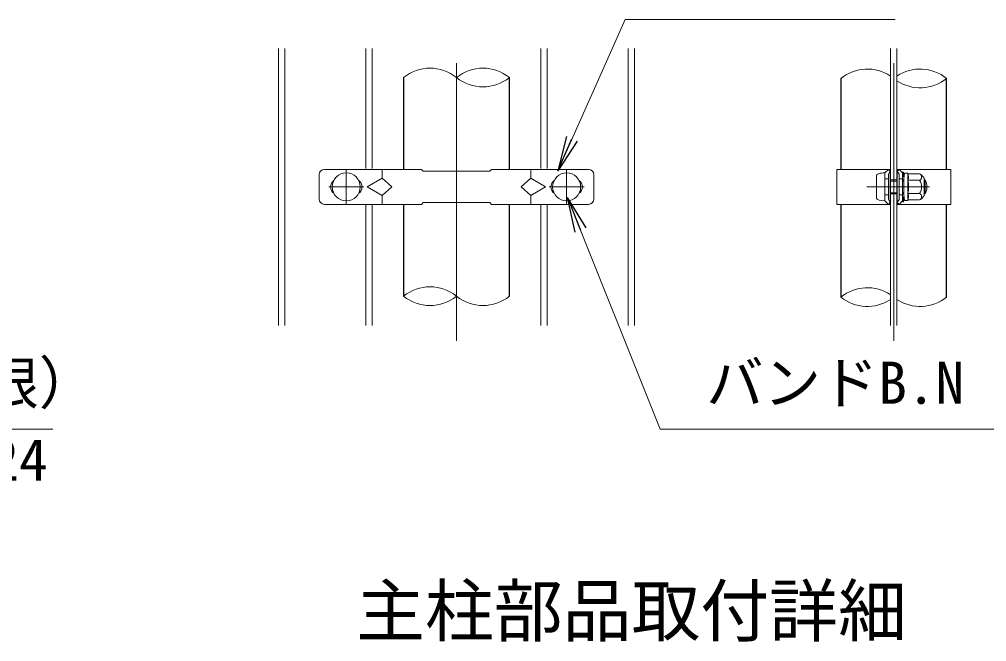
# Model space of a CAD drawing. Units: millimetres, scale not verified. Extents: x -8400 to 8400, y -5940 to 5940.
# Drawn here: x 5066 to 7278, y 390 to 1813 of the extents above; entities that cross this region are included whole.
import ezdxf
from ezdxf.enums import TextEntityAlignment as Align

# ---------------------------------------------------------------- set-up
doc = ezdxf.new("R2010")
doc.units = ezdxf.units.MM
doc.header["$LTSCALE"] = 20
doc.linetypes.add('USER1', pattern=[50.8, 31.75, -6.35, 6.35, -6.35])
for name, color, linetype, lineweight in [('0-0_D-STR-TXT', 7, 'Continuous', 13), ('0-1_D-BMK', 2, 'USER1', 13), ('0-2_D-STR1', 1, 'Continuous', 25), ('0-3_D-STR3', 3, 'Continuous', 13), ('0-4_D-STR-DIM', 7, 'Continuous', 13), ('0-7_D-TTL-TXT', 7, 'Continuous', 25), ('0-D_D-STR2', 7, 'Continuous', 13)]:
    doc.layers.add(name, color=color, linetype=linetype, lineweight=lineweight)
doc.layers.add('0-5_0', color=7, linetype='Continuous')
doc.styles.add('ＭＳ ゴシック', font='')
doc.styles.get('ＭＳ ゴシック').set_extended_font_data('MS Gothic')

# ---------------------------------------------------------------- blocks, each defined once
blk = doc.blocks.new('_Open')
at = {"layer": '0-5_0'}
blk.add_line((-20, 3.333), (0, 0), dxfattribs=at)
blk.add_lwpolyline([(-20, -3.333), (0, 0), (-20, 0)], dxfattribs=at)

msp = doc.modelspace()

# ---------------------------------------------------------------- linework, layer by layer
at = {"layer": '0-0_D-STR-TXT'}
for points in [[(7069.5, 1812.64), (6451.92, 1812.64), (6298.36, 1467.98)], [(5142.96, 875.75), (4021.83, 875.75), (3811.18, 1403.07)], [(7652.78, 875.75), (6531.64, 875.75), (6321, 1403.07)]]:
    msp.add_lwpolyline(points, dxfattribs=at)
at = {"layer": '0-1_D-BMK'}
for p, q in [((6065.99, 1077.32), (6065.99, 1781.81)), ((7066, 1077.32), (7066, 1781.81)), ((5813.99, 1389.56), (5813.99, 1469.56)), ((6317.99, 1389.56), (6317.99, 1469.56)), ((5773.99, 1429.56), (5853.99, 1429.56)), ((6277.99, 1429.56), (6357.99, 1429.56)), ((7004.66, 1429.56), (7147.62, 1429.56))]:
    msp.add_line(p, q, dxfattribs=at)
at = {"layer": '0-2_D-STR1'}
for p, q in [((5944.99, 1679.56), (5944.99, 1469.56)), ((6186.99, 1469.56), (6186.99, 1679.56)), ((6945, 1677.56), (6945, 1469.56)), ((7187, 1469.56), (7187, 1677.56)), ((5945.21, 1389.56), (5945.21, 1179.56)), ((6186.99, 1179.56), (6186.99, 1389.56)), ((6945, 1389.56), (6945, 1177.56)), ((7187, 1177.56), (7187, 1389.56))]:
    msp.add_line(p, q, dxfattribs=at)
at = {"layer": '0-3_D-STR3'}
for p, q in [((5763.99, 1469.56), (5985.99, 1469.56)), ((5895.99, 1469.56), (5895.99, 1449.56)), ((5989.99, 1465.56), (5985.99, 1469.56)), ((5989.99, 1465.56), (6141.99, 1465.56)), ((6141.99, 1465.56), (6145.99, 1469.56)), ((6145.99, 1469.56), (6367.99, 1469.56)), ((6235.99, 1469.56), (6235.99, 1449.56)), ((6935.8, 1469.56), (7058.8, 1469.56)), ((6935.8, 1469.56), (6935.8, 1389.56)), ((7053.94, 1469.56), (7045.94, 1461.56)), ((7045.94, 1397.56), (7045.94, 1461.56)), ((7045.94, 1461.56), (7045.94, 1397.56)), ((7053.94, 1469.56), (7057.94, 1465.56)), ((7057.94, 1465.56), (7053.94, 1458.25)), ((7055.97, 1461.96), (7057.94, 1461.96)), ((7057.94, 1461.96), (7057.94, 1469.56)), ((7057.94, 1397.16), (7057.94, 1461.96)), ((7073.2, 1469.56), (7196.2, 1469.56)), ((7074.05, 1461.96), (7074.05, 1469.56)), ((7078.05, 1469.56), (7074.05, 1465.56)), ((7074.05, 1465.56), (7078.05, 1458.25)), ((7074.05, 1397.16), (7074.05, 1461.96)), ((7076.02, 1461.96), (7074.05, 1461.96)), ((7078.05, 1469.56), (7086.05, 1461.56)), ((7086.05, 1463.56), (7086.05, 1457.8)), ((7088.05, 1463.56), (7086.05, 1463.56)), ((7086.05, 1397.56), (7086.05, 1461.56)), ((7088.05, 1463.56), (7088.05, 1457.8)), ((7089.25, 1447.56), (7090.8, 1460.21)), ((7097.88, 1460.56), (7091.2, 1460.56)), ((7098.05, 1429.56), (7098.05, 1460.46)), ((7098.44, 1459.58), (7098.26, 1460.27)), ((7196.2, 1469.56), (7196.2, 1389.56)), ((5751.99, 1457.56), (5751.99, 1401.56)), ((5861.99, 1429.56), (5895.99, 1449.56)), ((6235.99, 1449.56), (6213.99, 1429.56)), ((6269.99, 1429.56), (6235.99, 1449.56)), ((6379.99, 1457.56), (6379.99, 1401.56)), ((7026.74, 1455.56), (7026.74, 1403.56)), ((7045.94, 1447.56), (7053.94, 1447.56)), ((7053.94, 1400.88), (7053.94, 1458.25)), ((7057.94, 1445.56), (7073.2, 1445.56)), ((7057.94, 1442.85), (7073.2, 1442.85)), ((7078.05, 1400.88), (7078.05, 1458.25)), ((7086.05, 1447.56), (7078.05, 1447.56)), ((7086.05, 1445.56), (7089.25, 1445.56)), ((7086.05, 1442.85), (7089.25, 1442.85)), ((7086.8, 1455.48), (7089.68, 1451.44)), ((7088.42, 1456.64), (7090.08, 1454.32)), ((7089.25, 1447.56), (7089.25, 1411.56)), ((7125.23, 1444.57), (7098.05, 1444.57)), ((7125.23, 1459.58), (7098.44, 1459.58)), ((7135.25, 1449.56), (7135.25, 1409.56)), ((7135.25, 1445.56), (7137.94, 1445.56)), ((7135.25, 1442.85), (7139.23, 1442.85)), ((7137.94, 1445.56), (7137.94, 1413.56)), ((5861.99, 1429.56), (5895.99, 1409.56)), ((6213.99, 1429.56), (6235.99, 1409.56)), ((6269.99, 1429.56), (6235.99, 1409.56)), ((7057.94, 1416.27), (7073.2, 1416.27)), ((7086.05, 1416.27), (7089.25, 1416.27)), ((7098.05, 1429.56), (7098.05, 1398.66)), ((7135.25, 1416.27), (7139.23, 1416.27)), ((6235.99, 1409.56), (6235.99, 1389.56)), ((7045.94, 1411.56), (7053.94, 1411.56)), ((7053.94, 1389.56), (7045.94, 1397.56)), ((7057.94, 1393.56), (7053.94, 1400.88)), ((7055.97, 1397.16), (7057.94, 1397.16)), ((7057.94, 1413.56), (7073.2, 1413.56)), ((7057.94, 1389.56), (7057.94, 1397.16)), ((7074.05, 1393.56), (7078.05, 1400.88)), ((7074.05, 1389.56), (7074.05, 1397.16)), ((7076.02, 1397.16), (7074.05, 1397.16)), ((7086.05, 1411.56), (7078.05, 1411.56)), ((7078.05, 1389.56), (7086.05, 1397.56)), ((7086.05, 1413.56), (7089.25, 1413.56)), ((7086.05, 1401.32), (7086.05, 1395.56)), ((7086.8, 1403.65), (7089.68, 1407.68)), ((7088.42, 1402.48), (7090.08, 1404.8)), ((7089.25, 1411.56), (7090.8, 1398.91)), ((7097.78, 1398.56), (7091.2, 1398.56)), ((7125.23, 1414.55), (7098.05, 1414.55)), ((7125.23, 1399.54), (7098.44, 1399.54)), ((7135.25, 1413.56), (7137.94, 1413.56)), ((5763.99, 1389.56), (5985.99, 1389.56)), ((5989.99, 1393.56), (5985.99, 1389.56)), ((5989.99, 1393.56), (6141.99, 1393.56)), ((6141.99, 1393.56), (6145.99, 1389.56)), ((6145.99, 1389.56), (6367.99, 1389.56)), ((6935.8, 1389.56), (7058.8, 1389.56)), ((7053.94, 1389.56), (7057.94, 1393.56)), ((7073.2, 1389.56), (7196.2, 1389.56)), ((7078.05, 1389.56), (7074.05, 1393.56))]:
    msp.add_line(p, q, dxfattribs=at)
for points in [[(5895.99, 1449.56), (5917.99, 1429.56), (5895.99, 1409.56), (5895.99, 1389.56)], [(7088.05, 1401.32), (7088.05, 1395.56), (7086.05, 1395.56)]]:
    msp.add_lwpolyline(points, dxfattribs=at)
for centre in [(5813.99, 1429.56), (6317.99, 1429.56)]:
    msp.add_circle(centre, 32, dxfattribs=at)
for centre, radius, start, end in [((5763.99, 1457.56), 12, 90, 180), ((6367.99, 1457.56), 12, 0, 90), ((7091.2, 1460.16), 0.4, 90, 173), ((7097.88, 1460.16), 0.4, 15, 90), ((7078.52, 1452.07), 21.29, 339.37322, 22.7756), ((5795.99, 1429.56), 18, 125.46791, 234.53209), ((5831.99, 1429.56), 18, 305.46791, 54.53209), ((6299.99, 1429.56), 18, 125.46791, 234.53209), ((6335.99, 1429.56), 18, 305.46791, 54.53209), ((7090.05, 1457.8), 4, 180, 215.53768), ((7090.05, 1457.8), 2, 180, 215.53768), ((7088.05, 1450.28), 2, 33.43373, 35.53768), ((7015.02, 1429.56), 84.77, 0, 10.20031), ((7121.16, 1452.08), 8.54, 298.45309, 61.54691), ((7102.2, 1429.56), 27.49, 0, 33.09348), ((7108.15, 1432.54), 32, 32.13463, 57.68315), ((7107.94, 1429.56), 34, 331.92751, 28.07249), ((7015.02, 1429.56), 84.77, 349.79969, 0), ((7102.2, 1429.56), 27.49, 326.90652, 0), ((5763.99, 1401.56), 12, 180, 270), ((6367.99, 1401.56), 12, 270, 0), ((7090.05, 1401.32), 4, 144.46232, 180), ((7090.05, 1401.32), 2, 144.46232, 180), ((7088.05, 1408.84), 2, 324.46232, 326.56627), ((7091.2, 1398.96), 0.4, 187, 270), ((7097.78, 1398.96), 0.4, 270, 337.2244), ((7078.52, 1407.05), 21.29, 337.2244, 20.62678), ((7121.16, 1407.05), 8.54, 298.45309, 61.54691), ((7108.15, 1426.58), 32, 302.31685, 327.86537)]:
    msp.add_arc(centre, radius, start, end, dxfattribs=at)
for centre, start_param, end_param in [((7045.94, 1455.56), 1.5707963, 3.1415927), ((7045.94, 1403.56), 3.1415927, 4.712389)]:
    msp.add_ellipse(centre, major_axis=(19.2, 0), ratio=0.3125, start_param=start_param, end_param=end_param, dxfattribs=at)
at = {"layer": '0-4_D-STR-DIM'}
for centre, radius, start, end in [((6005.49, 1604.92), 96.08, 50.97549, 129.02451), ((6126.49, 1604.92), 96.08, 50.97549, 129.02451), ((7005.5, 1602.92), 96.08, 56.30864, 129.02451), ((7126.5, 1602.92), 96.08, 50.97549, 123.69136), ((6126.49, 1754.21), 96.08, 230.97549, 309.02451), ((7126.5, 1752.21), 96.08, 236.30864, 309.02451), ((6005.6, 1105.18), 95.81, 50.92646, 129.07354), ((7005.5, 1102.92), 96.08, 56.30864, 129.02451), ((6005.6, 1253.94), 95.81, 230.92646, 309.07354), ((6126.49, 1254.21), 96.08, 230.97549, 309.02451), ((7005.5, 1252.21), 96.08, 230.97549, 303.69136), ((7126.5, 1252.21), 96.08, 236.30864, 309.02451)]:
    msp.add_arc(centre, radius, start, end, dxfattribs=at)
at = {"layer": '0-D_D-STR2'}
for p, q in [((5658.79, 1112.9), (5658.79, 1746.23)), ((5673.19, 1112.9), (5673.19, 1746.23)), ((5858.79, 1471.56), (5858.79, 1746.23)), ((5873.19, 1471.56), (5873.19, 1746.23)), ((6258.79, 1471.56), (6258.79, 1746.23)), ((6273.19, 1471.56), (6273.19, 1746.23)), ((6458.79, 1112.9), (6458.79, 1746.23)), ((6473.19, 1112.9), (6473.19, 1746.23)), ((7058.8, 1112.9), (7058.8, 1746.23)), ((7073.2, 1112.9), (7073.2, 1746.23)), ((5858.79, 1112.9), (5858.79, 1387.56)), ((5873.19, 1112.9), (5873.19, 1387.56)), ((6258.79, 1112.9), (6258.79, 1387.56)), ((6273.19, 1112.9), (6273.19, 1387.56))]:
    msp.add_line(p, q, dxfattribs=at)

# ---------------------------------------------------------------- block references
at = {"layer": '0-0_D-STR-TXT', "xscale": 4, "yscale": 4}
for p, rotation in [((6297.55, 1466.15), 245.98538), ((6320.26, 1404.93), 111.7749)]:
    msp.add_blockref('_Open', p, dxfattribs=dict(at, rotation=rotation))

# ---------------------------------------------------------------- texts
at = {"layer": '0-0_D-STR-TXT', "style": 'ＭＳ ゴシック'}
for s, p in [('バンドB.N（角根）', (4127.23, 904.73)), ('バンドB.N（角根）', (6637.04, 904.73)), ('M8x24', (4804.03, 728.66))]:
    msp.add_text(s, height=96.19, dxfattribs=at).set_placement(p, align=Align.BOTTOM_LEFT)
at = {"layer": '0-7_D-TTL-TXT', "style": 'ＭＳ ゴシック'}
msp.add_text('主柱部品取付詳細', height=115.4, dxfattribs=at).set_placement((5836.76, 367.87), align=Align.BOTTOM_LEFT)

doc.saveas('drawing.dxf')
